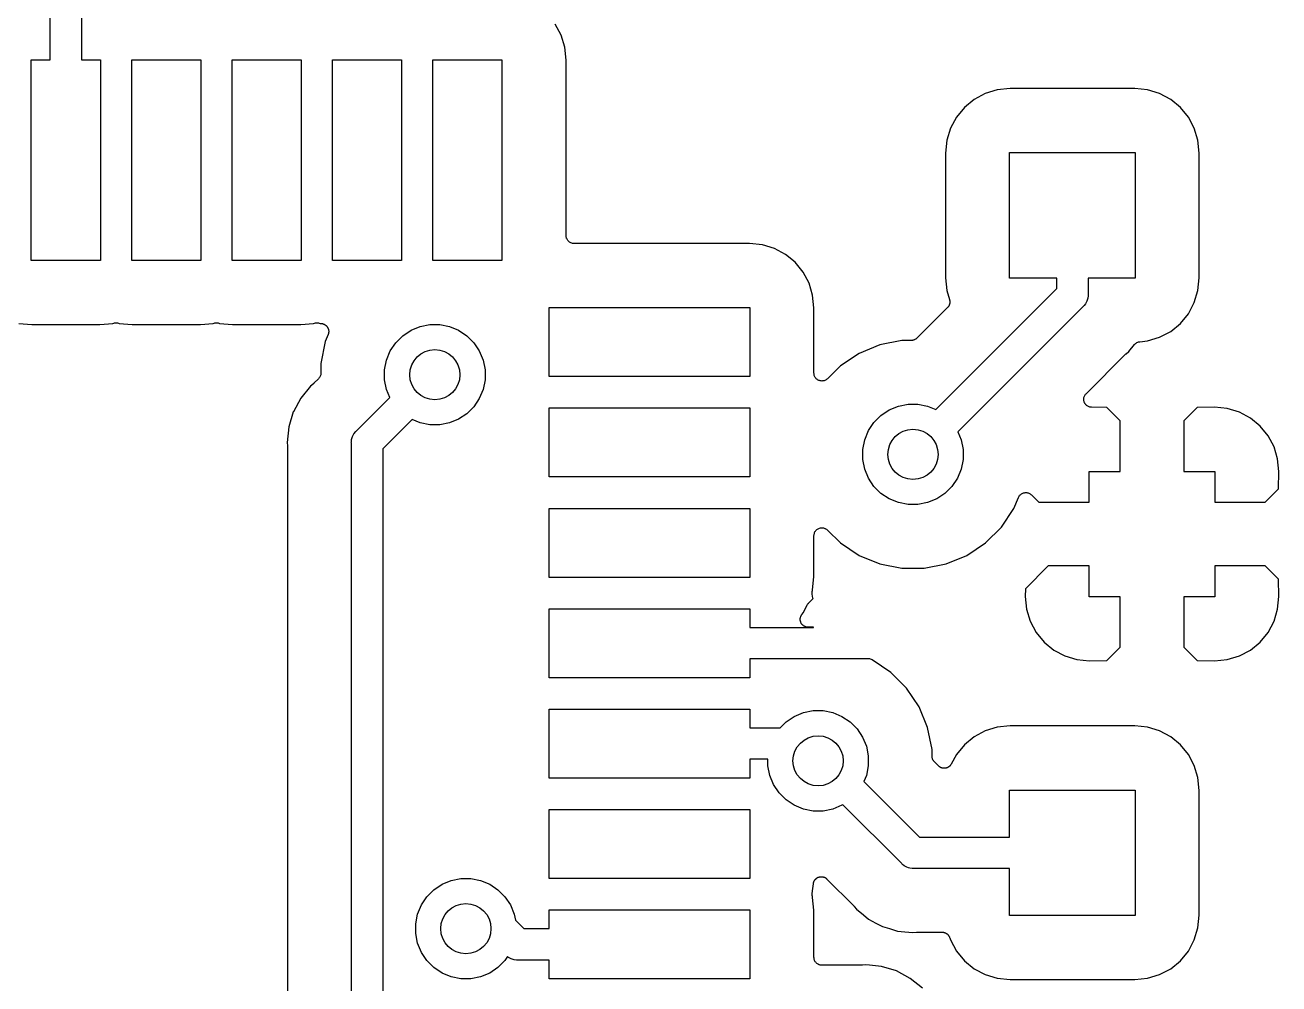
# Model space of a CAD drawing. Extents: x 1 to 139, y -76 to -1.
# Drawn here: x 50.08 to 60.07, y -69.63 to -61.98 of the extents above; entities that cross this region are included whole.
import ezdxf

# ---------------------------------------------------------------- set-up
doc = ezdxf.new("R2010")
doc.units = 0
doc.header["$MEASUREMENT"] = 0
doc.layers.add('BLACK', color=7, linetype='CONTINUOUS')

msp = doc.modelspace()

# ---------------------------------------------------------------- linework, layer by layer
at = {"layer": 'BLACK', "linetype": 'CONTINUOUS'}
for p, q in [((50.275, -62.26), (50.275, -61.3661)), ((50.525, -61.4118), (50.525, -62.26)), ((54.3466, -62.0647), (54.2994, -61.9764)), ((54.3757, -62.1604), (54.3466, -62.0647)), ((54.3858, -62.2631), (54.3757, -62.1604)), ((50.125, -63.86), (50.125, -62.26)), ((50.125, -62.26), (50.275, -62.26)), ((50.525, -62.26), (50.675, -62.26)), ((50.675, -62.26), (50.675, -63.86)), ((50.925, -63.86), (50.925, -62.26)), ((50.925, -62.26), (51.475, -62.26)), ((51.475, -62.26), (51.475, -63.86)), ((51.725, -63.86), (51.725, -62.26)), ((51.725, -62.26), (52.275, -62.26)), ((52.275, -62.26), (52.275, -63.86)), ((52.525, -63.86), (52.525, -62.26)), ((52.525, -62.26), (53.075, -62.26)), ((53.075, -62.26), (53.075, -63.86)), ((53.325, -63.86), (53.325, -62.26)), ((53.325, -62.26), (53.875, -62.26)), ((53.875, -62.26), (53.875, -63.86)), ((54.3858, -63.6607), (54.3858, -62.2631)), ((57.7247, -62.5284), (57.6364, -62.5756)), ((57.8204, -62.4993), (57.7247, -62.5284)), ((57.9231, -62.4892), (57.8204, -62.4993)), ((58.9169, -62.4892), (57.9231, -62.4892)), ((59.0196, -62.4993), (58.9169, -62.4892)), ((59.1153, -62.5284), (59.0196, -62.4993)), ((59.2036, -62.5756), (59.1153, -62.5284)), ((57.5591, -62.6391), (57.4956, -62.7164)), ((57.6364, -62.5756), (57.5591, -62.6391)), ((59.2809, -62.6391), (59.2036, -62.5756)), ((59.3444, -62.7164), (59.2809, -62.6391)), ((57.4956, -62.7164), (57.4484, -62.8047)), ((59.3916, -62.8047), (59.3444, -62.7164)), ((57.4484, -62.8047), (57.4193, -62.9004)), ((59.4206, -62.9004), (59.3916, -62.8047)), ((57.4193, -62.9004), (57.4092, -63.0031)), ((59.4308, -63.0031), (59.4206, -62.9004)), ((57.4092, -63.0031), (57.4092, -63.9969)), ((57.92, -64), (57.92, -63)), ((57.92, -63), (58.92, -63)), ((58.92, -63), (58.92, -64)), ((59.4308, -63.9969), (59.4308, -63.0031)), ((54.3864, -63.6668), (54.3858, -63.6607)), ((54.3869, -63.6726), (54.3864, -63.6668)), ((54.387, -63.6728), (54.3869, -63.6726)), ((54.387, -63.6731), (54.387, -63.6728)), ((54.3887, -63.6788), (54.387, -63.6731)), ((54.3904, -63.6845), (54.3887, -63.6788)), ((54.3905, -63.6847), (54.3904, -63.6845)), ((54.3906, -63.6849), (54.3905, -63.6847)), ((54.3933, -63.6901), (54.3906, -63.6849)), ((54.3961, -63.6955), (54.3933, -63.6901)), ((54.3963, -63.6957), (54.3961, -63.6955)), ((54.3964, -63.6959), (54.3963, -63.6957)), ((54.4001, -63.7004), (54.3964, -63.6959)), ((54.4039, -63.7052), (54.4001, -63.7004)), ((54.4041, -63.7053), (54.4039, -63.7052)), ((54.4042, -63.7055), (54.4041, -63.7053)), ((54.4088, -63.7093), (54.4042, -63.7055)), ((54.4134, -63.7131), (54.4088, -63.7093)), ((54.4136, -63.7132), (54.4134, -63.7131)), ((54.4138, -63.7134), (54.4136, -63.7132)), ((54.419, -63.7162), (54.4138, -63.7134)), ((54.4243, -63.7191), (54.419, -63.7162)), ((54.4245, -63.7192), (54.4243, -63.7191)), ((54.4247, -63.7193), (54.4245, -63.7192)), ((54.4304, -63.721), (54.4247, -63.7193)), ((54.4361, -63.7228), (54.4304, -63.721)), ((54.4363, -63.7229), (54.4361, -63.7228)), ((54.4365, -63.7229), (54.4363, -63.7229)), ((54.4424, -63.7236), (54.4365, -63.7229)), ((54.4484, -63.7242), (54.4424, -63.7236)), ((54.4488, -63.7242), (54.4484, -63.7242)), ((54.4493, -63.7242), (54.4488, -63.7242)), ((54.4488, -63.7242), (54.4488, -63.7242)), ((54.4488, -63.7242), (54.4488, -63.7242)), ((55.8469, -63.7242), (54.4493, -63.7242)), ((55.9496, -63.7343), (55.8469, -63.7242)), ((56.0453, -63.7634), (55.9496, -63.7343)), ((56.1336, -63.8106), (56.0453, -63.7634)), ((56.2109, -63.8741), (56.1336, -63.8106)), ((50.675, -63.86), (50.125, -63.86)), ((51.475, -63.86), (50.925, -63.86)), ((52.275, -63.86), (51.725, -63.86)), ((53.075, -63.86), (52.525, -63.86)), ((53.875, -63.86), (53.325, -63.86)), ((56.2744, -63.9514), (56.2109, -63.8741)), ((56.3216, -64.0397), (56.2744, -63.9514)), ((57.4092, -63.9969), (57.4193, -64.0996)), ((58.295, -64), (57.92, -64)), ((58.295, -64.0832), (58.295, -64)), ((58.92, -64), (58.545, -64)), ((58.545, -64), (58.545, -64.1289)), ((59.4206, -64.0996), (59.4308, -63.9969)), ((56.3506, -64.1354), (56.3216, -64.0397)), ((56.3608, -64.2381), (56.3506, -64.1354)), ((57.3311, -65.0471), (58.295, -64.0832)), ((57.4193, -64.0996), (57.4411, -64.1712)), ((58.545, -64.1289), (58.5456, -64.135)), ((58.5456, -64.135), (58.545, -64.1411)), ((59.3916, -64.1953), (59.4206, -64.0996)), ((54.25, -64.785), (54.25, -64.235)), ((54.25, -64.235), (55.85, -64.235)), ((55.85, -64.235), (55.85, -64.785)), ((56.3608, -64.7568), (56.3608, -64.2381)), ((57.4252, -64.2346), (57.1814, -64.4784)), ((57.427, -64.2324), (57.4252, -64.2346)), ((57.429, -64.2304), (57.427, -64.2324)), ((57.4309, -64.2276), (57.429, -64.2304)), ((57.4331, -64.225), (57.4309, -64.2276)), ((57.4344, -64.2225), (57.4331, -64.225)), ((57.436, -64.2202), (57.4344, -64.2225)), ((57.4373, -64.2171), (57.436, -64.2202)), ((57.4389, -64.2141), (57.4373, -64.2171)), ((57.4398, -64.2114), (57.4389, -64.2141)), ((57.4409, -64.2088), (57.4398, -64.2114)), ((57.4416, -64.2055), (57.4409, -64.2088)), ((57.4411, -64.1712), (57.4413, -64.1721)), ((57.4413, -64.1721), (57.4419, -64.1749)), ((57.4426, -64.2022), (57.4416, -64.2055)), ((57.4419, -64.1749), (57.4427, -64.1776)), ((57.4429, -64.1994), (57.4426, -64.2022)), ((57.4427, -64.1776), (57.443, -64.1809)), ((57.4434, -64.1967), (57.4429, -64.1994)), ((57.443, -64.1809), (57.4436, -64.1843)), ((57.4435, -64.1933), (57.4434, -64.1967)), ((57.4438, -64.1899), (57.4435, -64.1933)), ((57.4436, -64.1843), (57.4436, -64.1871)), ((57.4436, -64.1871), (57.4438, -64.1899)), ((58.5041, -64.2277), (57.5079, -65.2239)), ((58.5088, -64.2238), (58.5041, -64.2277)), ((58.5127, -64.2191), (58.5088, -64.2238)), ((58.5242, -64.2051), (58.5127, -64.2191)), ((58.5127, -64.2191), (58.5127, -64.2191)), ((58.5244, -64.2048), (58.5242, -64.2051)), ((58.536, -64.1831), (58.5244, -64.2048)), ((58.5432, -64.1595), (58.536, -64.1831)), ((58.545, -64.1411), (58.5432, -64.1595)), ((58.545, -64.1411), (58.545, -64.1411)), ((59.3444, -64.2836), (59.3916, -64.1953)), ((59.2809, -64.3609), (59.3444, -64.2836)), ((50.0254, -64.3606), (50.1281, -64.3708)), ((50.1281, -64.3708), (50.6719, -64.3708)), ((50.6719, -64.3708), (50.7746, -64.3606)), ((50.7746, -64.3606), (50.7816, -64.3585)), ((50.7816, -64.3585), (50.7817, -64.3585)), ((50.7817, -64.3585), (50.7824, -64.3583)), ((50.7817, -64.3585), (50.7817, -64.3585)), ((50.7817, -64.3585), (50.7817, -64.3585)), ((50.7824, -64.3583), (50.7882, -64.3572)), ((50.7882, -64.3572), (50.7939, -64.3561)), ((50.7939, -64.3561), (50.7942, -64.3561)), ((50.7942, -64.3561), (50.7946, -64.356)), ((50.7946, -64.356), (50.8004, -64.3561)), ((50.8004, -64.3561), (50.8063, -64.3561)), ((50.8063, -64.3561), (50.8066, -64.3562)), ((50.8066, -64.3562), (50.807, -64.3562)), ((50.807, -64.3562), (50.8127, -64.3574)), ((50.8127, -64.3574), (50.8184, -64.3585)), ((50.8184, -64.3585), (50.8254, -64.3606)), ((50.8254, -64.3606), (50.9281, -64.3708)), ((50.9281, -64.3708), (51.4719, -64.3708)), ((51.4719, -64.3708), (51.5746, -64.3606)), ((51.5746, -64.3606), (51.5816, -64.3585)), ((51.5816, -64.3585), (51.5817, -64.3585)), ((51.5817, -64.3585), (51.5824, -64.3583)), ((51.5817, -64.3585), (51.5817, -64.3585)), ((51.5817, -64.3585), (51.5817, -64.3585)), ((51.5824, -64.3583), (51.5882, -64.3572)), ((51.5882, -64.3572), (51.5939, -64.3561)), ((51.5939, -64.3561), (51.5942, -64.3561)), ((51.5942, -64.3561), (51.5946, -64.356)), ((51.5946, -64.356), (51.6004, -64.3561)), ((51.6004, -64.3561), (51.6063, -64.3561)), ((51.6063, -64.3561), (51.6066, -64.3562)), ((51.6066, -64.3562), (51.607, -64.3562)), ((51.607, -64.3562), (51.6127, -64.3574)), ((51.6127, -64.3574), (51.6184, -64.3585)), ((51.6184, -64.3585), (51.6254, -64.3606)), ((51.6254, -64.3606), (51.7281, -64.3708)), ((51.7281, -64.3708), (52.2719, -64.3708)), ((52.2719, -64.3708), (52.3746, -64.3606)), ((52.3746, -64.3606), (52.3816, -64.3585)), ((52.3816, -64.3585), (52.3817, -64.3585)), ((52.3817, -64.3585), (52.3824, -64.3583)), ((52.3817, -64.3585), (52.3817, -64.3585)), ((52.3817, -64.3585), (52.3817, -64.3585)), ((52.3824, -64.3583), (52.3882, -64.3572)), ((52.3882, -64.3572), (52.3939, -64.3561)), ((52.3939, -64.3561), (52.3942, -64.3561)), ((52.3942, -64.3561), (52.3946, -64.356)), ((52.3946, -64.356), (52.4004, -64.3561)), ((52.4004, -64.3561), (52.4063, -64.3561)), ((52.4063, -64.3561), (52.4066, -64.3562)), ((52.4066, -64.3562), (52.407, -64.3562)), ((52.407, -64.3562), (52.4127, -64.3574)), ((52.4127, -64.3574), (52.4184, -64.3585)), ((52.4184, -64.3585), (52.4254, -64.3606)), ((52.4254, -64.3606), (52.4376, -64.3618)), ((52.4376, -64.3618), (52.4384, -64.3619)), ((52.4384, -64.3619), (52.4413, -64.3626)), ((52.4413, -64.3626), (52.4442, -64.3629)), ((52.4442, -64.3629), (52.4474, -64.3638)), ((52.4474, -64.3638), (52.4506, -64.3645)), ((52.4506, -64.3645), (52.4533, -64.3657)), ((52.4533, -64.3657), (52.4561, -64.3665)), ((52.4561, -64.3665), (52.4589, -64.3681)), ((52.4589, -64.3681), (52.462, -64.3694)), ((52.462, -64.3694), (52.4644, -64.3711)), ((52.4644, -64.3711), (52.4669, -64.3725)), ((52.4669, -64.3725), (52.4695, -64.3746)), ((52.4695, -64.3746), (52.4722, -64.3764)), ((52.4722, -64.3764), (52.4742, -64.3785)), ((52.4742, -64.3785), (52.4765, -64.3804)), ((52.4765, -64.3804), (52.4786, -64.3829)), ((52.4786, -64.3829), (52.4808, -64.3853)), ((52.4808, -64.3853), (52.4824, -64.3877)), ((52.4824, -64.3877), (52.4843, -64.39)), ((52.4843, -64.39), (52.4858, -64.3929)), ((52.4858, -64.3929), (52.4876, -64.3956)), ((52.4876, -64.3956), (52.4887, -64.3984)), ((52.4887, -64.3984), (52.4901, -64.4009)), ((52.4901, -64.4009), (52.491, -64.4041)), ((52.491, -64.4041), (52.4923, -64.4071)), ((52.4923, -64.4071), (52.4928, -64.41)), ((52.4936, -64.4375), (52.4927, -64.4406)), ((52.4928, -64.41), (52.4937, -64.4128)), ((52.4939, -64.4346), (52.4936, -64.4375)), ((52.4937, -64.4128), (52.494, -64.4161)), ((52.4945, -64.4317), (52.4939, -64.4346)), ((52.494, -64.4161), (52.4946, -64.4193)), ((52.4948, -64.4252), (52.4945, -64.4284)), ((52.4945, -64.4284), (52.4945, -64.4317)), ((52.4946, -64.4193), (52.4946, -64.4222)), ((52.4946, -64.4222), (52.4948, -64.4252)), ((53.085, -64.4593), (53.1505, -64.4155)), ((53.1505, -64.4155), (53.2233, -64.3854)), ((53.2233, -64.3854), (53.3006, -64.37)), ((53.3006, -64.37), (53.3794, -64.37)), ((53.3794, -64.37), (53.4567, -64.3854)), ((53.4567, -64.3854), (53.5295, -64.4155)), ((53.5295, -64.4155), (53.595, -64.4593)), ((59.1153, -64.4716), (59.2036, -64.4244)), ((59.2036, -64.4244), (59.2809, -64.3609)), ((52.4669, -64.5051), (52.432, -64.6806)), ((52.49, -64.4493), (52.4669, -64.5051)), ((52.4909, -64.4465), (52.49, -64.4493)), ((52.492, -64.4438), (52.4909, -64.4465)), ((52.4927, -64.4406), (52.492, -64.4438)), ((52.9855, -64.5805), (53.0293, -64.515)), ((53.0293, -64.515), (53.085, -64.4593)), ((53.595, -64.4593), (53.6507, -64.515)), ((53.6507, -64.515), (53.6945, -64.5805)), ((56.8851, -64.5319), (56.7199, -64.6003)), ((57.0606, -64.497), (56.8851, -64.5319)), ((57.1365, -64.497), (57.0606, -64.497)), ((57.1423, -64.4964), (57.1365, -64.497)), ((57.1482, -64.4959), (57.1423, -64.4964)), ((57.1485, -64.4958), (57.1482, -64.4959)), ((57.1488, -64.4958), (57.1485, -64.4958)), ((57.1545, -64.4941), (57.1488, -64.4958)), ((57.1601, -64.4925), (57.1545, -64.4941)), ((57.1604, -64.4923), (57.1601, -64.4925)), ((57.1607, -64.4922), (57.1604, -64.4923)), ((57.1659, -64.4895), (57.1607, -64.4922)), ((57.1711, -64.4868), (57.1659, -64.4895)), ((57.1713, -64.4865), (57.1711, -64.4868)), ((57.1716, -64.4864), (57.1713, -64.4865)), ((57.1762, -64.4827), (57.1716, -64.4864)), ((57.1808, -64.479), (57.1762, -64.4827)), ((57.1812, -64.4786), (57.1808, -64.479)), ((57.1813, -64.4785), (57.1812, -64.4786)), ((57.1812, -64.4786), (57.1812, -64.4786)), ((57.1814, -64.4784), (57.1813, -64.4785)), ((58.8698, -64.5848), (58.915, -64.5296)), ((58.915, -64.5296), (58.9151, -64.5295)), ((58.9151, -64.5295), (58.9151, -64.5295)), ((58.9151, -64.5295), (58.9152, -64.5295)), ((58.9152, -64.5295), (58.9156, -64.529)), ((58.9156, -64.529), (58.9198, -64.5248)), ((58.9198, -64.5248), (58.9239, -64.5207)), ((58.9239, -64.5207), (58.9242, -64.5205)), ((58.9242, -64.5205), (58.9245, -64.5203)), ((58.9245, -64.5203), (58.9294, -64.5171)), ((58.9294, -64.5171), (58.9343, -64.5139)), ((58.9343, -64.5139), (58.9346, -64.5137)), ((58.9346, -64.5137), (58.9348, -64.5136)), ((58.9348, -64.5136), (58.9403, -64.5114)), ((58.9403, -64.5114), (58.9457, -64.5091)), ((58.9457, -64.5091), (58.946, -64.5091)), ((58.946, -64.5091), (58.9463, -64.509)), ((58.9463, -64.509), (58.9521, -64.5079)), ((58.9521, -64.5079), (58.9579, -64.5067)), ((58.9579, -64.5067), (59.0196, -64.5006)), ((59.0196, -64.5006), (59.1153, -64.4716)), ((52.9554, -64.6533), (52.9855, -64.5805)), ((53.6945, -64.5805), (53.7246, -64.6533)), ((56.7199, -64.6003), (56.5712, -64.6997)), ((58.529, -64.9211), (58.8434, -64.6068)), ((58.8434, -64.6068), (58.844, -64.6062)), ((58.844, -64.6062), (58.8461, -64.6045)), ((58.8461, -64.6045), (58.848, -64.6026)), ((58.848, -64.6026), (58.8698, -64.5848)), ((52.432, -64.6806), (52.432, -64.7565)), ((52.94, -64.7306), (52.9554, -64.6533)), ((52.94, -64.8094), (52.94, -64.7306)), ((53.7246, -64.6533), (53.74, -64.7306)), ((53.74, -64.7306), (53.74, -64.8094)), ((56.5712, -64.6997), (56.4692, -64.8017)), ((52.3766, -64.8382), (52.376, -64.8388)), ((52.4134, -64.8014), (52.3766, -64.8382)), ((52.4171, -64.7969), (52.4134, -64.8014)), ((52.4209, -64.7924), (52.4171, -64.7969)), ((52.4211, -64.7921), (52.4209, -64.7924)), ((52.4213, -64.7918), (52.4211, -64.7921)), ((52.4241, -64.7866), (52.4213, -64.7918)), ((52.4269, -64.7815), (52.4241, -64.7866)), ((52.427, -64.7812), (52.4269, -64.7815)), ((52.4271, -64.7809), (52.427, -64.7812)), ((52.4288, -64.7753), (52.4271, -64.7809)), ((52.4306, -64.7697), (52.4288, -64.7753)), ((52.4307, -64.7691), (52.4306, -64.7694)), ((52.4306, -64.7694), (52.4306, -64.7697)), ((52.4313, -64.7632), (52.4307, -64.7691)), ((52.432, -64.7574), (52.4313, -64.7632)), ((52.432, -64.7565), (52.432, -64.7567)), ((52.432, -64.7567), (52.432, -64.7567)), ((52.432, -64.7567), (52.432, -64.7567)), ((52.432, -64.7567), (52.432, -64.7574)), ((52.9554, -64.8867), (52.94, -64.8094)), ((53.74, -64.8094), (53.7246, -64.8867)), ((55.85, -64.785), (54.25, -64.785)), ((56.3613, -64.7627), (56.3608, -64.7568)), ((56.3619, -64.7689), (56.3613, -64.7627)), ((56.362, -64.769), (56.3619, -64.7689)), ((56.362, -64.7692), (56.362, -64.769)), ((56.3638, -64.7751), (56.362, -64.7692)), ((56.3655, -64.7808), (56.3638, -64.7751)), ((56.3655, -64.7809), (56.3655, -64.7808)), ((56.3656, -64.781), (56.3655, -64.7809)), ((56.3684, -64.7863), (56.3656, -64.781)), ((56.3713, -64.7918), (56.3684, -64.7863)), ((56.3713, -64.7919), (56.3713, -64.7918)), ((56.3714, -64.792), (56.3713, -64.7919)), ((56.3751, -64.7965), (56.3714, -64.792)), ((56.3791, -64.8014), (56.3751, -64.7965)), ((56.3791, -64.8015), (56.3791, -64.8014)), ((56.3792, -64.8016), (56.3791, -64.8015)), ((56.3839, -64.8054), (56.3792, -64.8016)), ((56.3886, -64.8093), (56.3839, -64.8054)), ((56.3887, -64.8094), (56.3886, -64.8093)), ((56.3888, -64.8095), (56.3887, -64.8094)), ((56.3941, -64.8124), (56.3888, -64.8095)), ((56.3995, -64.8153), (56.3941, -64.8124)), ((56.3996, -64.8153), (56.3995, -64.8153)), ((56.3997, -64.8154), (56.3996, -64.8153)), ((56.4054, -64.8171), (56.3997, -64.8154)), ((56.4113, -64.819), (56.4054, -64.8171)), ((56.4114, -64.819), (56.4113, -64.819)), ((56.4115, -64.819), (56.4114, -64.819)), ((56.4174, -64.8196), (56.4115, -64.819)), ((56.4236, -64.8203), (56.4174, -64.8196)), ((56.4237, -64.8203), (56.4236, -64.8203)), ((56.4238, -64.8203), (56.4237, -64.8203)), ((56.4298, -64.8198), (56.4238, -64.8203)), ((56.4359, -64.8192), (56.4298, -64.8198)), ((56.4361, -64.8192), (56.4359, -64.8192)), ((56.4362, -64.8192), (56.4361, -64.8192)), ((56.442, -64.8175), (56.4362, -64.8192)), ((56.4478, -64.8158), (56.442, -64.8175)), ((56.4479, -64.8157), (56.4478, -64.8158)), ((56.4481, -64.8157), (56.4479, -64.8157)), ((56.4535, -64.8128), (56.4481, -64.8157)), ((56.4588, -64.8101), (56.4535, -64.8128)), ((56.4589, -64.81), (56.4588, -64.8101)), ((56.459, -64.81), (56.4589, -64.81)), ((56.4639, -64.8061), (56.459, -64.81)), ((56.4685, -64.8024), (56.4639, -64.8061)), ((56.4687, -64.8022), (56.4685, -64.8024)), ((56.4692, -64.8017), (56.4687, -64.8022)), ((56.4687, -64.8022), (56.4687, -64.8022)), ((56.4687, -64.8022), (56.4687, -64.8022)), ((52.3502, -64.8602), (52.2711, -64.9566)), ((52.372, -64.8424), (52.3502, -64.8602)), ((52.3739, -64.8405), (52.372, -64.8424)), ((52.376, -64.8388), (52.3739, -64.8405)), ((52.9821, -64.9511), (52.9554, -64.8867)), ((53.7246, -64.8867), (53.6945, -64.9595)), ((58.5158, -64.9405), (58.5185, -64.9356)), ((58.5185, -64.9356), (58.5212, -64.9307)), ((58.5212, -64.9307), (58.5216, -64.9302)), ((58.5216, -64.9302), (58.5219, -64.9297)), ((58.5219, -64.9297), (58.5255, -64.9255)), ((58.5255, -64.9255), (58.529, -64.9211)), ((52.2711, -64.9566), (52.2135, -65.0644)), ((52.716, -65.2173), (52.9821, -64.9511)), ((53.6507, -65.025), (53.595, -65.0807)), ((53.6945, -64.9595), (53.6507, -65.025)), ((54.25, -65.585), (54.25, -65.035)), ((54.25, -65.035), (55.85, -65.035)), ((55.85, -65.035), (55.85, -65.585)), ((56.9605, -65.0505), (57.0333, -65.0204)), ((57.0333, -65.0204), (57.1106, -65.005)), ((57.1106, -65.005), (57.1894, -65.005)), ((57.1894, -65.005), (57.2667, -65.0204)), ((57.2667, -65.0204), (57.3311, -65.0471)), ((58.5104, -64.9658), (58.5105, -64.9652)), ((58.511, -64.9714), (58.5104, -64.9658)), ((58.5105, -64.9646), (58.5111, -64.959)), ((58.5105, -64.9652), (58.5105, -64.9646)), ((58.5114, -64.9769), (58.511, -64.9714)), ((58.5111, -64.959), (58.5117, -64.9535)), ((58.5116, -64.9775), (58.5114, -64.9769)), ((58.5116, -64.9782), (58.5116, -64.9775)), ((58.5132, -64.9835), (58.5116, -64.9782)), ((58.5117, -64.9535), (58.5119, -64.9529)), ((58.5119, -64.9529), (58.512, -64.9523)), ((58.512, -64.9523), (58.5137, -64.947)), ((58.5147, -64.9889), (58.5132, -64.9835)), ((58.5137, -64.947), (58.5153, -64.9416)), ((58.515, -64.9894), (58.5147, -64.9889)), ((58.5152, -64.99), (58.515, -64.9894)), ((58.5177, -64.9949), (58.5152, -64.99)), ((58.5153, -64.9416), (58.5156, -64.9411)), ((58.5156, -64.9411), (58.5158, -64.9405)), ((58.5202, -64.9999), (58.5177, -64.9949)), ((58.5206, -65.0004), (58.5202, -64.9999)), ((58.5209, -65.001), (58.5206, -65.0004)), ((58.5244, -65.0053), (58.5209, -65.001)), ((58.5279, -65.0097), (58.5244, -65.0053)), ((58.5283, -65.0101), (58.5279, -65.0097)), ((58.5287, -65.0106), (58.5283, -65.0101)), ((58.533, -65.0142), (58.5287, -65.0106)), ((58.5372, -65.0178), (58.533, -65.0142)), ((58.5378, -65.0182), (58.5372, -65.0178)), ((58.5383, -65.0186), (58.5378, -65.0182)), ((58.5431, -65.0212), (58.5383, -65.0186)), ((58.548, -65.024), (58.5431, -65.0212)), ((58.5486, -65.0242), (58.548, -65.024)), ((58.5491, -65.0245), (58.5486, -65.0242)), ((58.5545, -65.0262), (58.5491, -65.0245)), ((58.5597, -65.0279), (58.5545, -65.0262)), ((58.5603, -65.028), (58.5597, -65.0279)), ((58.561, -65.0282), (58.5603, -65.028)), ((58.5665, -65.0288), (58.561, -65.0282)), ((58.572, -65.0295), (58.5665, -65.0288)), ((58.5729, -65.0295), (58.572, -65.0295)), ((58.6949, -65.0316), (58.5729, -65.0295)), ((58.801, -65.1377), (58.6949, -65.0316)), ((59.4151, -65.0316), (59.309, -65.1377)), ((59.5524, -65.0293), (59.4151, -65.0316)), ((59.6546, -65.0393), (59.5524, -65.0293)), ((52.2124, -65.0666), (52.1762, -65.1859)), ((52.2135, -65.0644), (52.2124, -65.0666)), ((52.2135, -65.0644), (52.2135, -65.0644)), ((53.1589, -65.1279), (52.925, -65.3618)), ((53.2233, -65.1546), (53.1589, -65.1279)), ((53.5295, -65.1245), (53.4567, -65.1546)), ((53.595, -65.0807), (53.5295, -65.1245)), ((56.8393, -65.15), (56.895, -65.0943)), ((56.895, -65.0943), (56.9605, -65.0505)), ((58.801, -65.54), (58.801, -65.1377)), ((59.309, -65.1377), (59.309, -65.54)), ((59.7503, -65.0684), (59.6546, -65.0393)), ((59.8386, -65.1156), (59.7503, -65.0684)), ((59.9159, -65.1791), (59.8386, -65.1156)), ((52.1762, -65.1859), (52.1639, -65.31)), ((52.6956, -65.2402), (52.7112, -65.2212)), ((52.7112, -65.2212), (52.716, -65.2173)), ((53.3006, -65.17), (53.2233, -65.1546)), ((53.3794, -65.17), (53.3006, -65.17)), ((53.4567, -65.1546), (53.3794, -65.17)), ((56.7654, -65.2883), (56.7955, -65.2155)), ((56.7955, -65.2155), (56.8393, -65.15)), ((57.5079, -65.2239), (57.5346, -65.2883)), ((59.9794, -65.2564), (59.9159, -65.1791)), ((52.1639, -65.31), (52.1667, -65.338)), ((52.6744, -65.31), (52.675, -65.3039)), ((52.675, -65.3161), (52.6744, -65.31)), ((52.675, -65.3039), (52.6768, -65.2855)), ((52.675, -65.3039), (52.675, -65.3039)), ((52.675, -70.76), (52.675, -65.3161)), ((52.6768, -65.2855), (52.684, -65.2619)), ((52.684, -65.2619), (52.6956, -65.2402)), ((56.75, -65.3656), (56.7654, -65.2883)), ((57.5346, -65.2883), (57.55, -65.3656)), ((60.0266, -65.3447), (59.9794, -65.2564)), ((52.1667, -65.338), (52.1668, -65.3389)), ((52.1668, -65.3389), (52.1667, -65.3416)), ((52.1667, -65.3416), (52.167, -65.3442)), ((52.167, -65.3442), (52.167, -70.1857)), ((52.925, -65.3618), (52.925, -70.76)), ((56.75, -65.4444), (56.75, -65.3656)), ((57.55, -65.3656), (57.55, -65.4444)), ((60.0556, -65.4404), (60.0266, -65.3447)), ((56.7654, -65.5217), (56.75, -65.4444)), ((56.7955, -65.5945), (56.7654, -65.5217)), ((57.5346, -65.5217), (57.5045, -65.5945)), ((57.55, -65.4444), (57.5346, -65.5217)), ((60.0657, -65.5426), (60.0556, -65.4404)), ((55.85, -65.585), (54.25, -65.585)), ((56.8393, -65.66), (56.7955, -65.5945)), ((57.5045, -65.5945), (57.4607, -65.66)), ((58.555, -65.786), (58.555, -65.54)), ((58.555, -65.54), (58.801, -65.54)), ((59.309, -65.54), (59.555, -65.54)), ((59.555, -65.54), (59.555, -65.786)), ((60.0634, -65.6799), (60.0657, -65.5426)), ((56.895, -65.7157), (56.8393, -65.66)), ((56.9605, -65.7595), (56.895, -65.7157)), ((57.405, -65.7157), (57.3395, -65.7595)), ((57.4607, -65.66), (57.405, -65.7157)), ((57.994, -65.742), (57.9968, -65.7368)), ((57.9968, -65.7368), (57.9969, -65.7366)), ((57.9969, -65.7366), (57.997, -65.7365)), ((57.997, -65.7365), (58.0008, -65.732)), ((58.0008, -65.732), (58.0047, -65.7272)), ((58.0047, -65.7272), (58.0049, -65.7271)), ((58.0049, -65.7271), (58.005, -65.727)), ((58.005, -65.727), (58.0097, -65.7233)), ((58.0097, -65.7233), (58.0144, -65.7194)), ((58.0144, -65.7194), (58.0145, -65.7194)), ((58.0145, -65.7194), (58.0147, -65.7193)), ((58.0147, -65.7193), (58.0201, -65.7164)), ((58.0201, -65.7164), (58.0253, -65.7137)), ((58.0253, -65.7137), (58.0255, -65.7136)), ((58.0255, -65.7136), (58.0257, -65.7135)), ((58.0257, -65.7135), (58.0315, -65.7118)), ((58.0315, -65.7118), (58.0372, -65.7101)), ((58.0372, -65.7101), (58.0374, -65.7101)), ((58.0374, -65.7101), (58.0375, -65.7101)), ((58.0375, -65.7101), (58.0434, -65.7095)), ((58.0434, -65.7095), (58.0496, -65.709)), ((58.0496, -65.709), (58.0497, -65.709)), ((58.0497, -65.709), (58.0499, -65.709)), ((58.0499, -65.709), (58.0558, -65.7096)), ((58.0558, -65.7096), (58.0619, -65.7102)), ((58.0619, -65.7102), (58.062, -65.7103)), ((58.062, -65.7103), (58.0622, -65.7103)), ((58.0622, -65.7103), (58.0678, -65.712)), ((58.0678, -65.712), (58.0737, -65.7138)), ((58.0737, -65.7138), (58.0739, -65.7139)), ((58.0739, -65.7139), (58.074, -65.714)), ((58.074, -65.714), (58.0791, -65.7167)), ((58.0791, -65.7167), (58.0847, -65.7197)), ((58.0847, -65.7197), (58.0848, -65.7198)), ((58.0848, -65.7198), (58.0849, -65.7199)), ((58.0849, -65.7199), (58.0895, -65.7236)), ((58.0895, -65.7236), (58.0942, -65.7276)), ((58.0942, -65.7276), (58.1527, -65.786)), ((59.9573, -65.786), (60.0634, -65.6799)), ((54.25, -66.385), (54.25, -65.835)), ((54.25, -65.835), (55.85, -65.835)), ((55.85, -65.835), (55.85, -66.385)), ((57.0333, -65.7896), (56.9605, -65.7595)), ((57.1106, -65.805), (57.0333, -65.7896)), ((57.1894, -65.805), (57.1106, -65.805)), ((57.2667, -65.7896), (57.1894, -65.805)), ((57.3395, -65.7595), (57.2667, -65.7896)), ((57.8553, -65.9838), (57.9547, -65.8351)), ((57.9547, -65.8351), (57.9907, -65.7482)), ((57.9907, -65.7482), (57.9909, -65.7477)), ((57.9909, -65.7476), (57.991, -65.7473)), ((57.9909, -65.7477), (57.9909, -65.7476)), ((57.9909, -65.7477), (57.9909, -65.7477)), ((57.991, -65.7473), (57.994, -65.742)), ((58.1527, -65.786), (58.555, -65.786)), ((59.555, -65.786), (59.9573, -65.786)), ((56.3622, -66.04), (56.364, -66.0342)), ((56.364, -66.0342), (56.3658, -66.0284)), ((56.3658, -66.0284), (56.3659, -66.0283)), ((56.3659, -66.0282), (56.3688, -66.0228)), ((56.3659, -66.0283), (56.3659, -66.0282)), ((56.3688, -66.0228), (56.3717, -66.0175)), ((56.3717, -66.0175), (56.3718, -66.0174)), ((56.3718, -66.0174), (56.3719, -66.0173)), ((56.3719, -66.0173), (56.3758, -66.0126)), ((56.3758, -66.0126), (56.3797, -66.008)), ((56.3797, -66.008), (56.3798, -66.0079)), ((56.3798, -66.0078), (56.3846, -66.004)), ((56.3798, -66.0079), (56.3798, -66.0078)), ((56.3846, -66.004), (56.3893, -66.0002)), ((56.3893, -66.0002), (56.3894, -66.0001)), ((56.3894, -66.0001), (56.3895, -66)), ((56.3895, -66), (56.395, -65.9972)), ((56.395, -65.9972), (56.4003, -65.9944)), ((56.4003, -65.9944), (56.4004, -65.9944)), ((56.4004, -65.9944), (56.4005, -65.9943)), ((56.4005, -65.9943), (56.4063, -65.9926)), ((56.4063, -65.9926), (56.4121, -65.9908)), ((56.4121, -65.9908), (56.4123, -65.9908)), ((56.4123, -65.9908), (56.4124, -65.9908)), ((56.4124, -65.9908), (56.4182, -65.9903)), ((56.4182, -65.9903), (56.4245, -65.9897)), ((56.4245, -65.9897), (56.4246, -65.9897)), ((56.4246, -65.9897), (56.4247, -65.9897)), ((56.4247, -65.9897), (56.4306, -65.9903)), ((56.4306, -65.9903), (56.4368, -65.9909)), ((56.4368, -65.9909), (56.4369, -65.991)), ((56.4369, -65.991), (56.437, -65.991)), ((56.437, -65.991), (56.4428, -65.9928)), ((56.4428, -65.9928), (56.4487, -65.9946)), ((56.4487, -65.9946), (56.4488, -65.9946)), ((56.4488, -65.9946), (56.4489, -65.9946)), ((56.4489, -65.9946), (56.4541, -65.9975)), ((56.4541, -65.9975), (56.4596, -66.0004)), ((56.4596, -66.0004), (56.4597, -66.0005)), ((56.4597, -66.0005), (56.4598, -66.0005)), ((56.4598, -66.0005), (56.4645, -66.0044)), ((56.4645, -66.0044), (56.4692, -66.0083)), ((56.4692, -66.0083), (56.5712, -66.1103)), ((57.7288, -66.1103), (57.8553, -65.9838)), ((56.3608, -66.0523), (56.3614, -66.0463)), ((56.3608, -66.0525), (56.3608, -66.0523)), ((56.3608, -66.0532), (56.3608, -66.0525)), ((56.3608, -66.0525), (56.3608, -66.0525)), ((56.3608, -66.0525), (56.3608, -66.0525)), ((56.3608, -66.3819), (56.3608, -66.0532)), ((56.3614, -66.0463), (56.3621, -66.0402)), ((56.3621, -66.0401), (56.3622, -66.04)), ((56.3621, -66.0402), (56.3621, -66.0401)), ((56.5712, -66.1103), (56.7199, -66.2097)), ((57.5801, -66.2097), (57.7288, -66.1103)), ((56.7199, -66.2097), (56.8851, -66.2781)), ((57.4149, -66.2781), (57.5801, -66.2097)), ((56.8851, -66.2781), (57.0606, -66.313)), ((57.0606, -66.313), (57.2394, -66.313)), ((57.2394, -66.313), (57.4149, -66.2781)), ((58.2278, -66.294), (58.0453, -66.4765)), ((58.555, -66.294), (58.2278, -66.294)), ((58.555, -66.54), (58.555, -66.294)), ((59.555, -66.294), (59.555, -66.54)), ((59.9573, -66.294), (59.555, -66.294)), ((60.0634, -66.4001), (59.9573, -66.294)), ((55.85, -66.385), (54.25, -66.385)), ((56.3506, -66.4846), (56.3608, -66.3819)), ((60.0657, -66.5374), (60.0634, -66.4001)), ((56.3466, -66.5051), (56.3467, -66.504)), ((56.3468, -66.5088), (56.3466, -66.5051)), ((56.3467, -66.5023), (56.3468, -66.5019)), ((56.3467, -66.504), (56.3467, -66.5023)), ((56.3468, -66.5015), (56.3479, -66.4961)), ((56.3468, -66.5019), (56.3468, -66.5015)), ((56.3468, -66.5139), (56.3468, -66.5088)), ((56.3469, -66.5143), (56.3468, -66.5139)), ((56.3469, -66.5147), (56.3469, -66.5143)), ((56.3472, -66.5162), (56.3469, -66.5147)), ((56.3472, -66.5175), (56.3472, -66.5162)), ((56.3474, -66.5183), (56.3472, -66.5175)), ((56.3527, -66.5504), (56.3474, -66.5183)), ((56.3479, -66.4961), (56.3483, -66.4928)), ((56.3483, -66.4928), (56.3486, -66.4919)), ((56.3486, -66.4919), (56.349, -66.4901)), ((56.349, -66.4901), (56.3491, -66.4897)), ((56.3491, -66.4897), (56.3492, -66.4893)), ((56.3492, -66.4893), (56.3506, -66.4846)), ((58.0453, -66.4765), (58.0443, -66.5374)), ((54.25, -67.185), (54.25, -66.635)), ((54.25, -66.635), (55.85, -66.635)), ((55.85, -66.635), (55.85, -66.785)), ((56.2744, -66.6686), (56.3098, -66.6024)), ((56.3098, -66.6024), (56.3103, -66.6016)), ((56.3103, -66.6016), (56.3118, -66.5993)), ((56.3118, -66.5993), (56.3131, -66.597)), ((56.3131, -66.597), (56.3153, -66.5942)), ((56.3153, -66.5942), (56.3173, -66.5914)), ((56.3173, -66.5914), (56.3192, -66.5895)), ((56.3192, -66.5895), (56.3209, -66.5874)), ((56.3209, -66.5874), (56.3535, -66.5548)), ((56.3528, -66.5505), (56.3527, -66.5504)), ((56.3535, -66.5548), (56.3528, -66.5505)), ((58.0443, -66.5374), (58.0543, -66.6396)), ((58.801, -66.54), (58.555, -66.54)), ((58.801, -66.9423), (58.801, -66.54)), ((59.555, -66.54), (59.309, -66.54)), ((59.309, -66.54), (59.309, -66.9423)), ((60.0556, -66.6396), (60.0657, -66.5374)), ((56.2513, -66.7191), (56.2516, -66.7161)), ((56.2516, -66.7223), (56.2513, -66.7191)), ((56.2516, -66.7131), (56.2523, -66.7099)), ((56.2516, -66.7161), (56.2516, -66.7131)), ((56.2516, -66.7255), (56.2516, -66.7223)), ((56.2522, -66.7284), (56.2516, -66.7255)), ((56.2524, -66.7314), (56.2522, -66.7284)), ((56.2523, -66.7099), (56.2526, -66.7067)), ((56.2533, -66.7345), (56.2524, -66.7314)), ((56.2526, -66.7067), (56.2535, -66.7039)), ((56.254, -66.7377), (56.2533, -66.7345)), ((56.2535, -66.7039), (56.2541, -66.701)), ((56.2541, -66.701), (56.2553, -66.698)), ((56.2553, -66.698), (56.2563, -66.6949)), ((56.2563, -66.6949), (56.2577, -66.6923)), ((56.2577, -66.6923), (56.2588, -66.6895)), ((56.2588, -66.6895), (56.2606, -66.6868)), ((56.2606, -66.6868), (56.2622, -66.684)), ((56.2622, -66.684), (56.2641, -66.6817)), ((56.2641, -66.6817), (56.2657, -66.6792)), ((56.2657, -66.6792), (56.2744, -66.6686)), ((58.0543, -66.6396), (58.0834, -66.7353)), ((58.0834, -66.7353), (58.1306, -66.8236)), ((59.9794, -66.8236), (60.0266, -66.7353)), ((60.0266, -66.7353), (60.0556, -66.6396)), ((55.85, -66.785), (56.358, -66.785)), ((56.2551, -66.7404), (56.254, -66.7377)), ((56.2559, -66.7433), (56.2551, -66.7404)), ((56.2574, -66.7461), (56.2559, -66.7433)), ((56.2586, -66.7491), (56.2574, -66.7461)), ((56.2603, -66.7516), (56.2586, -66.7491)), ((56.2617, -66.7543), (56.2603, -66.7516)), ((56.2637, -66.7568), (56.2617, -66.7543)), ((56.2655, -66.7595), (56.2637, -66.7568)), ((56.2676, -66.7616), (56.2655, -66.7595)), ((56.2694, -66.7639), (56.2676, -66.7616)), ((56.2719, -66.766), (56.2694, -66.7639)), ((56.2742, -66.7683), (56.2719, -66.766)), ((56.2766, -66.77), (56.2742, -66.7683)), ((56.2789, -66.7719), (56.2766, -66.77)), ((56.2818, -66.7735), (56.2789, -66.7719)), ((56.2844, -66.7753), (56.2818, -66.7735)), ((56.2872, -66.7764), (56.2844, -66.7753)), ((56.2898, -66.7779), (56.2872, -66.7764)), ((56.2929, -66.7788), (56.2898, -66.7779)), ((56.2958, -66.7801), (56.2929, -66.7788)), ((56.2988, -66.7807), (56.2958, -66.7801)), ((56.3016, -66.7816), (56.2988, -66.7807)), ((56.3048, -66.782), (56.3016, -66.7816)), ((56.308, -66.7826), (56.3048, -66.782)), ((56.311, -66.7827), (56.308, -66.7826)), ((56.3139, -66.783), (56.311, -66.7827)), ((56.3148, -66.783), (56.3139, -66.783)), ((56.358, -66.783), (56.3148, -66.783)), ((56.358, -66.785), (56.358, -66.783)), ((58.1306, -66.8236), (58.1941, -66.9009)), ((59.9159, -66.9009), (59.9794, -66.8236)), ((58.1941, -66.9009), (58.2714, -66.9644)), ((59.8386, -66.9644), (59.9159, -66.9009)), ((56.805, -67.035), (55.85, -67.035)), ((55.85, -67.035), (55.85, -67.185)), ((56.8239, -67.0428), (56.805, -67.035)), ((58.2714, -66.9644), (58.3597, -67.0116)), ((58.3597, -67.0116), (58.4554, -67.0406)), ((58.6949, -67.0484), (58.801, -66.9423)), ((59.309, -66.9423), (59.4151, -67.0484)), ((59.6546, -67.0406), (59.7503, -67.0116)), ((59.7503, -67.0116), (59.8386, -66.9644)), ((56.9726, -67.1422), (56.8239, -67.0428)), ((58.4554, -67.0406), (58.5576, -67.0507)), ((58.5576, -67.0507), (58.6949, -67.0484)), ((59.4151, -67.0484), (59.5524, -67.0507)), ((59.5524, -67.0507), (59.6546, -67.0406)), ((55.85, -67.185), (54.25, -67.185)), ((57.0991, -67.2687), (56.9726, -67.1422)), ((57.1985, -67.4174), (57.0991, -67.2687)), ((54.25, -67.985), (54.25, -67.435)), ((54.25, -67.435), (55.85, -67.435)), ((55.85, -67.435), (55.85, -67.585)), ((57.2669, -67.5826), (57.1985, -67.4174)), ((56.1388, -67.5368), (56.2043, -67.493)), ((56.2043, -67.493), (56.2771, -67.4629)), ((56.2771, -67.4629), (56.3544, -67.4475)), ((56.3544, -67.4475), (56.4332, -67.4475)), ((56.4332, -67.4475), (56.5105, -67.4629)), ((56.5105, -67.4629), (56.5833, -67.493)), ((56.5833, -67.493), (56.6488, -67.5368)), ((55.85, -67.585), (56.0906, -67.585)), ((56.0906, -67.585), (56.1388, -67.5368)), ((56.6488, -67.5368), (56.7045, -67.5925)), ((56.7045, -67.5925), (56.7483, -67.658)), ((57.3018, -67.7581), (57.2669, -67.5826)), ((57.7247, -67.6084), (57.6364, -67.6556)), ((57.8204, -67.5793), (57.7247, -67.6084)), ((57.9231, -67.5692), (57.8204, -67.5793)), ((58.9169, -67.5692), (57.9231, -67.5692)), ((59.0196, -67.5793), (58.9169, -67.5692)), ((59.1153, -67.6084), (59.0196, -67.5793)), ((59.2036, -67.6556), (59.1153, -67.6084)), ((56.7483, -67.658), (56.7784, -67.7308)), ((56.7784, -67.7308), (56.7938, -67.8081)), ((57.5591, -67.7191), (57.4956, -67.7964)), ((57.6364, -67.6556), (57.5591, -67.7191)), ((59.2809, -67.7191), (59.2036, -67.6556)), ((59.3444, -67.7964), (59.2809, -67.7191)), ((55.9938, -67.835), (55.85, -67.835)), ((55.85, -67.835), (55.85, -67.985)), ((55.9938, -67.8869), (55.9938, -67.835)), ((56.7938, -67.8081), (56.7938, -67.8869)), ((57.3018, -67.8103), (57.3018, -67.7581)), ((57.3024, -67.8161), (57.3018, -67.8103)), ((57.3029, -67.8219), (57.3024, -67.8161)), ((57.303, -67.8223), (57.3029, -67.8219)), ((57.303, -67.8226), (57.303, -67.8223)), ((57.3047, -67.8283), (57.303, -67.8226)), ((57.3063, -67.8338), (57.3047, -67.8283)), ((57.3065, -67.8341), (57.3063, -67.8338)), ((57.3066, -67.8345), (57.3065, -67.8341)), ((57.3093, -67.8396), (57.3066, -67.8345)), ((57.4956, -67.7964), (57.4544, -67.8733)), ((59.3916, -67.8847), (59.3444, -67.7964)), ((56.0092, -67.9642), (55.9938, -67.8869)), ((56.7938, -67.8869), (56.7784, -67.9642)), ((57.312, -67.8448), (57.3093, -67.8396)), ((57.3123, -67.8451), (57.312, -67.8448)), ((57.3124, -67.8454), (57.3123, -67.8451)), ((57.3161, -67.8499), (57.3124, -67.8454)), ((57.3198, -67.8545), (57.3161, -67.8499)), ((57.3202, -67.855), (57.3198, -67.8545)), ((57.3204, -67.8552), (57.3202, -67.855)), ((57.3202, -67.855), (57.3202, -67.855)), ((57.3202, -67.855), (57.3202, -67.855)), ((57.3535, -67.8883), (57.3204, -67.8552)), ((57.3558, -67.8902), (57.3535, -67.8883)), ((57.3579, -67.8922), (57.3558, -67.8902)), ((57.3606, -67.8941), (57.3579, -67.8922)), ((57.3631, -67.8962), (57.3606, -67.8941)), ((57.3657, -67.8976), (57.3631, -67.8962)), ((57.3681, -67.8992), (57.3657, -67.8976)), ((57.3711, -67.9005), (57.3681, -67.8992)), ((57.374, -67.902), (57.3711, -67.9005)), ((57.3768, -67.9029), (57.374, -67.902)), ((57.3795, -67.904), (57.3768, -67.9029)), ((57.3828, -67.9047), (57.3795, -67.904)), ((57.3859, -67.9057), (57.3828, -67.9047)), ((57.3888, -67.906), (57.3859, -67.9057)), ((57.3917, -67.9065), (57.3888, -67.906)), ((57.395, -67.9066), (57.3917, -67.9065)), ((57.3982, -67.9069), (57.395, -67.9066)), ((57.4011, -67.9066), (57.3982, -67.9069)), ((57.4041, -67.9067), (57.4011, -67.9066)), ((57.4073, -67.9061), (57.4041, -67.9067)), ((57.4106, -67.9057), (57.4073, -67.9061)), ((57.4134, -67.9049), (57.4106, -67.9057)), ((57.4162, -67.9044), (57.4134, -67.9049)), ((57.4193, -67.9031), (57.4162, -67.9044)), ((57.4224, -67.9022), (57.4193, -67.9031)), ((57.425, -67.9008), (57.4224, -67.9022)), ((57.4277, -67.8997), (57.425, -67.9008)), ((57.4305, -67.898), (57.4277, -67.8997)), ((57.4334, -67.8964), (57.4305, -67.898)), ((57.4357, -67.8946), (57.4334, -67.8964)), ((57.4381, -67.893), (57.4357, -67.8946)), ((57.4405, -67.8907), (57.4381, -67.893)), ((57.443, -67.8886), (57.4405, -67.8907)), ((57.4449, -67.8864), (57.443, -67.8886)), ((57.447, -67.8843), (57.4449, -67.8864)), ((57.4489, -67.8816), (57.447, -67.8843)), ((57.451, -67.8791), (57.4489, -67.8816)), ((57.4524, -67.8765), (57.451, -67.8791)), ((57.454, -67.8741), (57.4524, -67.8765)), ((57.4544, -67.8733), (57.454, -67.8741)), ((59.4206, -67.9804), (59.3916, -67.8847)), ((55.85, -67.985), (54.25, -67.985)), ((56.0393, -68.037), (56.0092, -67.9642)), ((56.7784, -67.9642), (56.7587, -68.0118)), ((56.7587, -68.0118), (57.2018, -68.455)), ((59.4308, -68.0831), (59.4206, -67.9804)), ((56.0831, -68.1025), (56.0393, -68.037)), ((56.1388, -68.1582), (56.0831, -68.1025)), ((57.92, -68.455), (57.92, -68.08)), ((57.92, -68.08), (58.92, -68.08)), ((58.92, -68.08), (58.92, -69.08)), ((59.4308, -69.0769), (59.4308, -68.0831)), ((54.25, -68.785), (54.25, -68.235)), ((54.25, -68.235), (55.85, -68.235)), ((55.85, -68.235), (55.85, -68.785)), ((56.2043, -68.202), (56.1388, -68.1582)), ((56.2771, -68.2321), (56.2043, -68.202)), ((56.3544, -68.2475), (56.2771, -68.2321)), ((56.5105, -68.2321), (56.4332, -68.2475)), ((56.5833, -68.202), (56.5105, -68.2321)), ((56.5905, -68.1972), (56.5833, -68.202)), ((57.0573, -68.6641), (56.5905, -68.1972)), ((56.4332, -68.2475), (56.3544, -68.2475)), ((57.2018, -68.455), (57.92, -68.455)), ((57.0612, -68.6688), (57.0573, -68.6641)), ((57.0659, -68.6727), (57.0612, -68.6688)), ((57.0802, -68.6844), (57.0659, -68.6727)), ((57.0659, -68.6727), (57.0659, -68.6727)), ((57.0906, -68.69), (57.0802, -68.6844)), ((57.0802, -68.6844), (57.0802, -68.6844)), ((57.0802, -68.6844), (57.0802, -68.6844)), ((57.1019, -68.696), (57.0906, -68.69)), ((57.113, -68.6994), (57.1019, -68.696)), ((57.1019, -68.696), (57.1019, -68.696)), ((57.1019, -68.696), (57.1019, -68.696)), ((57.1255, -68.7032), (57.113, -68.6994)), ((57.1439, -68.705), (57.1255, -68.7032)), ((57.1255, -68.7032), (57.1255, -68.7032)), ((57.1255, -68.7032), (57.1255, -68.7032)), ((57.15, -68.7056), (57.1439, -68.705)), ((57.1439, -68.705), (57.1439, -68.705)), ((57.1561, -68.705), (57.15, -68.7056)), ((57.92, -68.705), (57.1561, -68.705)), ((57.92, -69.08), (57.92, -68.705)), ((53.3325, -68.8743), (53.398, -68.8305)), ((53.398, -68.8305), (53.4708, -68.8004)), ((53.4708, -68.8004), (53.5481, -68.785)), ((53.5481, -68.785), (53.6269, -68.785)), ((53.6269, -68.785), (53.7042, -68.8004)), ((53.7042, -68.8004), (53.777, -68.8305)), ((53.777, -68.8305), (53.8425, -68.8743)), ((55.85, -68.785), (54.25, -68.785)), ((56.3506, -68.8846), (56.3562, -68.8281)), ((56.3562, -68.8281), (56.3563, -68.8273)), ((56.3563, -68.8273), (56.3569, -68.8243)), ((56.3569, -68.8243), (56.3572, -68.8214)), ((56.3572, -68.8214), (56.3582, -68.8183)), ((56.3582, -68.8183), (56.3589, -68.8151)), ((56.3589, -68.8151), (56.3601, -68.8124)), ((56.3601, -68.8124), (56.361, -68.8096)), ((56.361, -68.8096), (56.3625, -68.8067)), ((56.3625, -68.8067), (56.3638, -68.8038)), ((56.3638, -68.8038), (56.3655, -68.8013)), ((56.3655, -68.8013), (56.3669, -68.7987)), ((56.3669, -68.7987), (56.369, -68.7962)), ((56.369, -68.7962), (56.3708, -68.7935)), ((56.3708, -68.7935), (56.3729, -68.7914)), ((56.3729, -68.7914), (56.3748, -68.7892)), ((56.3748, -68.7892), (56.3773, -68.7871)), ((56.3773, -68.7871), (56.3796, -68.7849)), ((56.3796, -68.7849), (56.3821, -68.7832)), ((56.3821, -68.7832), (56.3845, -68.7814)), ((56.3845, -68.7814), (56.3873, -68.7798)), ((56.3873, -68.7798), (56.39, -68.7781)), ((56.39, -68.7781), (56.3928, -68.777)), ((56.3928, -68.777), (56.3954, -68.7756)), ((56.3954, -68.7756), (56.3985, -68.7747)), ((56.3985, -68.7747), (56.4015, -68.7734)), ((56.4015, -68.7734), (56.4044, -68.7729)), ((56.4044, -68.7729), (56.4073, -68.772)), ((56.4073, -68.772), (56.4105, -68.7717)), ((56.4105, -68.7717), (56.4137, -68.7711)), ((56.4137, -68.7711), (56.4167, -68.7712)), ((56.4167, -68.7712), (56.4196, -68.7709)), ((56.4196, -68.7709), (56.4228, -68.7712)), ((56.4228, -68.7712), (56.4261, -68.7712)), ((56.4261, -68.7712), (56.429, -68.7718)), ((56.429, -68.7718), (56.432, -68.7721)), ((56.432, -68.7721), (56.435, -68.7731)), ((56.435, -68.7731), (56.4382, -68.7737)), ((56.4382, -68.7737), (56.441, -68.7749)), ((56.441, -68.7749), (56.4438, -68.7757)), ((56.4438, -68.7757), (56.4467, -68.7773)), ((56.4467, -68.7773), (56.4496, -68.7785)), ((56.4496, -68.7785), (56.4521, -68.7802)), ((56.4521, -68.7802), (56.4547, -68.7816)), ((56.4547, -68.7816), (56.4572, -68.7837)), ((56.4572, -68.7837), (56.4599, -68.7855)), ((56.4599, -68.7855), (56.462, -68.7876)), ((56.462, -68.7876), (56.4643, -68.7895)), ((56.4643, -68.7895), (56.6782, -69.0034)), ((53.233, -68.9955), (53.2768, -68.93)), ((53.2768, -68.93), (53.3325, -68.8743)), ((53.8425, -68.8743), (53.8982, -68.93)), ((53.8982, -68.93), (53.942, -68.9955)), ((56.346, -68.9154), (56.3461, -68.9096)), ((56.3461, -68.9158), (56.346, -68.9154)), ((56.3461, -68.9037), (56.3462, -68.9034)), ((56.3461, -68.9096), (56.3461, -68.9037)), ((56.3461, -68.9161), (56.3461, -68.9158)), ((56.3472, -68.9218), (56.3461, -68.9161)), ((56.3462, -68.903), (56.3474, -68.8973)), ((56.3462, -68.9034), (56.3462, -68.903)), ((56.3483, -68.9276), (56.3472, -68.9218)), ((56.3474, -68.8973), (56.3485, -68.8916)), ((56.3485, -68.9284), (56.3483, -68.9276)), ((56.3485, -68.8916), (56.3506, -68.8846)), ((56.3506, -68.9354), (56.3485, -68.9284)), ((53.2029, -69.0683), (53.233, -68.9955)), ((53.942, -68.9955), (53.9721, -69.0683)), ((56.3608, -69.0381), (56.3506, -68.9354)), ((56.6782, -69.0034), (56.6788, -69.004)), ((56.6788, -69.004), (56.6805, -69.0061)), ((56.6805, -69.0061), (56.6824, -69.008)), ((56.6824, -69.008), (56.7002, -69.0298)), ((56.7002, -69.0298), (56.7545, -69.0743)), ((53.1875, -69.1456), (53.2029, -69.0683)), ((53.9721, -69.0683), (53.9819, -69.1174)), ((53.9819, -69.1174), (54.0495, -69.185)), ((54.25, -69.185), (54.25, -69.035)), ((54.25, -69.035), (55.85, -69.035)), ((55.85, -69.035), (55.85, -69.585)), ((56.3608, -69.4135), (56.3608, -69.0381)), ((56.7545, -69.0743), (56.7545, -69.0743)), ((56.7545, -69.0743), (56.7966, -69.1089)), ((56.7966, -69.1089), (56.8549, -69.14)), ((58.92, -69.08), (57.92, -69.08)), ((59.4206, -69.1796), (59.4308, -69.0769)), ((53.1875, -69.2244), (53.1875, -69.1456)), ((53.2029, -69.3017), (53.1875, -69.2244)), ((54.0495, -69.185), (54.25, -69.185)), ((56.8549, -69.14), (56.8549, -69.14)), ((56.8549, -69.14), (56.8549, -69.14)), ((56.8549, -69.14), (56.9066, -69.1676)), ((56.9066, -69.1676), (56.9622, -69.1845)), ((56.9622, -69.1845), (56.9623, -69.1845)), ((56.9623, -69.1845), (57.0259, -69.2038)), ((57.0259, -69.2038), (57.0862, -69.2098)), ((57.0862, -69.2098), (57.0862, -69.2098)), ((57.0862, -69.2098), (57.15, -69.2161)), ((57.15, -69.2161), (57.178, -69.2133)), ((57.178, -69.2133), (57.1789, -69.2132)), ((57.1789, -69.2132), (57.1815, -69.2133)), ((57.1815, -69.2133), (57.1842, -69.213)), ((57.1842, -69.213), (57.3824, -69.213)), ((57.3824, -69.213), (57.3833, -69.213)), ((57.3833, -69.213), (57.3861, -69.2133)), ((57.3861, -69.2133), (57.3889, -69.2133)), ((57.3889, -69.2133), (57.3922, -69.214)), ((57.3922, -69.214), (57.3956, -69.2144)), ((57.3956, -69.2144), (57.3983, -69.2152)), ((57.3983, -69.2152), (57.4011, -69.2158)), ((57.4011, -69.2158), (57.4042, -69.2171)), ((57.4042, -69.2171), (57.4074, -69.2181)), ((57.4074, -69.2181), (57.4099, -69.2195)), ((57.4099, -69.2195), (57.4125, -69.2206)), ((57.4125, -69.2206), (57.4153, -69.2225)), ((57.4153, -69.2225), (57.4183, -69.2241)), ((57.4183, -69.2241), (57.4205, -69.2259)), ((57.4205, -69.2259), (57.4228, -69.2275)), ((57.4228, -69.2275), (57.4252, -69.2299)), ((57.4252, -69.2299), (57.4278, -69.2321)), ((57.4278, -69.2321), (57.4295, -69.2343)), ((59.3916, -69.2753), (59.4206, -69.1796)), ((53.233, -69.3745), (53.2029, -69.3017)), ((57.4295, -69.2343), (57.4315, -69.2363)), ((57.4315, -69.2363), (57.4334, -69.2391)), ((57.4334, -69.2391), (57.4355, -69.2417)), ((57.4355, -69.2417), (57.4368, -69.2442)), ((57.4368, -69.2442), (57.4384, -69.2466)), ((57.4384, -69.2466), (57.4397, -69.2497)), ((57.4397, -69.2497), (57.4413, -69.2527)), ((57.4413, -69.2527), (57.4421, -69.2554)), ((57.4421, -69.2554), (57.4432, -69.2581)), ((57.4432, -69.2581), (57.4484, -69.2753)), ((57.4484, -69.2753), (57.4956, -69.3636)), ((59.3444, -69.3636), (59.3916, -69.2753)), ((53.2768, -69.44), (53.233, -69.3745)), ((53.9198, -69.4077), (53.8982, -69.44)), ((53.9279, -69.4144), (53.9198, -69.4077)), ((53.9486, -69.4255), (53.9279, -69.4144)), ((53.9496, -69.426), (53.9486, -69.4255)), ((53.9732, -69.4332), (53.9496, -69.426)), ((53.9916, -69.435), (53.9732, -69.4332)), ((56.3614, -69.4195), (56.3608, -69.4135)), ((56.3619, -69.4254), (56.3614, -69.4195)), ((56.362, -69.4256), (56.3619, -69.4254)), ((56.362, -69.4258), (56.362, -69.4256)), ((56.3637, -69.4316), (56.362, -69.4258)), ((56.3654, -69.4373), (56.3637, -69.4316)), ((57.4956, -69.3636), (57.5591, -69.4409)), ((59.2809, -69.4409), (59.3444, -69.3636)), ((53.3325, -69.4957), (53.2768, -69.44)), ((53.398, -69.5395), (53.3325, -69.4957)), ((53.8425, -69.4957), (53.777, -69.5395)), ((53.8982, -69.44), (53.8425, -69.4957)), ((53.9977, -69.4356), (53.9916, -69.435)), ((53.9916, -69.435), (53.9916, -69.435)), ((54.0038, -69.435), (53.9977, -69.4356)), ((54.25, -69.435), (54.0038, -69.435)), ((54.25, -69.585), (54.25, -69.435)), ((56.3655, -69.4375), (56.3654, -69.4373)), ((56.3656, -69.4377), (56.3655, -69.4375)), ((56.3683, -69.4429), (56.3656, -69.4377)), ((56.3711, -69.4483), (56.3683, -69.4429)), ((56.3713, -69.4484), (56.3711, -69.4483)), ((56.3714, -69.4486), (56.3713, -69.4484)), ((56.3751, -69.4532), (56.3714, -69.4486)), ((56.3789, -69.4579), (56.3751, -69.4532)), ((56.3791, -69.4581), (56.3789, -69.4579)), ((56.3792, -69.4582), (56.3791, -69.4581)), ((56.3838, -69.4621), (56.3792, -69.4582)), ((56.3884, -69.4659), (56.3838, -69.4621)), ((56.3886, -69.466), (56.3884, -69.4659)), ((56.3888, -69.4661), (56.3886, -69.466)), ((56.394, -69.469), (56.3888, -69.4661)), ((56.3992, -69.4719), (56.394, -69.469)), ((56.3995, -69.4719), (56.3992, -69.4719)), ((56.3997, -69.472), (56.3995, -69.4719)), ((56.4054, -69.4738), (56.3997, -69.472)), ((56.4111, -69.4756), (56.4054, -69.4738)), ((56.4113, -69.4756), (56.4111, -69.4756)), ((56.4115, -69.4757), (56.4113, -69.4756)), ((56.4174, -69.4763), (56.4115, -69.4757)), ((56.4234, -69.477), (56.4174, -69.4763)), ((56.4238, -69.477), (56.4234, -69.477)), ((56.4243, -69.477), (56.4238, -69.477)), ((56.4238, -69.477), (56.4238, -69.477)), ((56.4238, -69.477), (56.4238, -69.477)), ((56.7408, -69.477), (56.4243, -69.477)), ((56.7434, -69.4767), (56.7408, -69.477)), ((56.7461, -69.4768), (56.7434, -69.4767)), ((56.747, -69.4767), (56.7461, -69.4768)), ((56.775, -69.4739), (56.747, -69.4767)), ((56.803, -69.4767), (56.775, -69.4739)), ((56.8991, -69.4862), (56.803, -69.4767)), ((57.0184, -69.5224), (56.8991, -69.4862)), ((57.1284, -69.5811), (57.0184, -69.5224)), ((57.5591, -69.4409), (57.6364, -69.5044)), ((57.6364, -69.5044), (57.7247, -69.5516)), ((59.1153, -69.5516), (59.2036, -69.5044)), ((59.2036, -69.5044), (59.2809, -69.4409)), ((53.4708, -69.5696), (53.398, -69.5395)), ((53.5481, -69.585), (53.4708, -69.5696)), ((53.6269, -69.585), (53.5481, -69.585)), ((53.7042, -69.5696), (53.6269, -69.585)), ((53.777, -69.5395), (53.7042, -69.5696)), ((55.85, -69.585), (54.25, -69.585)), ((57.2248, -69.6602), (57.1284, -69.5811)), ((57.7247, -69.5516), (57.8204, -69.5806)), ((57.8204, -69.5806), (57.9231, -69.5908)), ((57.9231, -69.5908), (58.9169, -69.5908)), ((58.9169, -69.5908), (59.0196, -69.5806)), ((59.0196, -69.5806), (59.1153, -69.5516))]:
    msp.add_line(p, q, dxfattribs=at)
at = {"layer": 'BLACK'}
for centre in [(53.34, -64.77), (57.15, -65.405), (56.3938, -67.8475), (53.5875, -69.185)]:
    msp.add_circle(centre, 0.2, dxfattribs=at)

doc.saveas('drawing.dxf')
